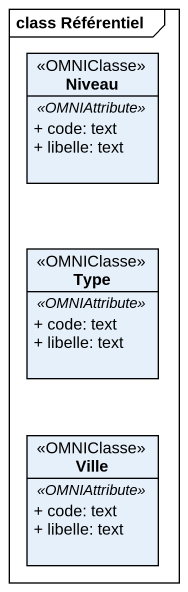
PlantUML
@startuml
mainframe class Référentiel
hide circle
hide empty members
skinparam classAttributeIconSize 0
class Niveau <<OMNIClasse>> {
  .. <<OMNIAttribute>> ..
  + code: text
  + libelle: text
}
class Type <<OMNIClasse>> {
  .. <<OMNIAttribute>> ..
  + code: text
  + libelle: text
}
class Ville <<OMNIClasse>> {
  .. <<OMNIAttribute>> ..
  + code: text
  + libelle: text
}
@enduml
